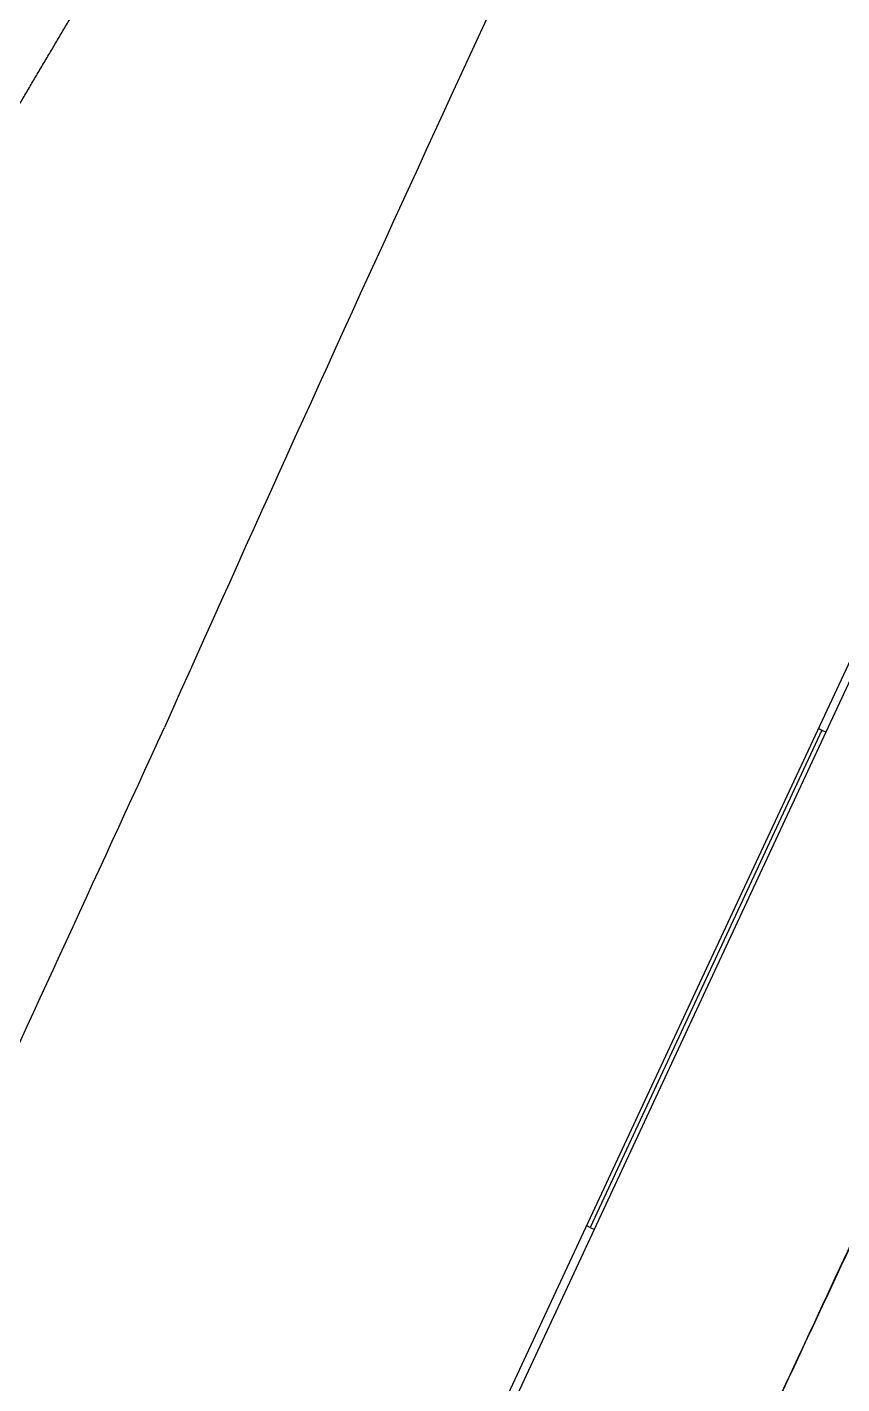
# Model space of a CAD drawing. Header units: millimetres. Extents: x 976 to 9349, y -714 to 2211.
# Drawn here: x 6023.478 to 6025.473, y 654.926 to 658.247 of the extents above; entities that cross this region are included whole.
import ezdxf

# ---------------------------------------------------------------- set-up
doc = ezdxf.new("R2010")
doc.units = ezdxf.units.MM
doc.layers.add('Wbudowane', color=175, linetype='Continuous')

# ---------------------------------------------------------------- blocks, each defined once
blk = doc.blocks.new('Z$W@#14502')
for p, q in [((10.0425, 133.3138), (13.9443, 141.6812)), ((13.6656, 141.1336), (12.335, 138.28)), ((12.6286, 138.8873), (12.061, 137.6701)), ((12.6286, 138.8873), (12.6392, 138.8823)), ((12.335, 138.28), (11.0052, 135.4282)), ((12.061, 137.6701), (12.0716, 137.6652))]:
    blk.add_line(p, q)
for centre, radius, start, end in [((149.3116, 77.0591), 151.4873, 154.734355, 155.909209), ((-346.7348, 302.9255), 393.5659, 335.189842, 335.368326)]:
    blk.add_arc(centre, radius, start, end)
for centre, start_param, end_param in [((12.6293, 138.8874), 3.141588, 4.660029), ((12.0613, 137.6695), 1.623156, 3.141589)]:
    blk.add_ellipse(centre, major_axis=(0.00906, -0.00423), ratio=0.041749, start_param=start_param, end_param=end_param)
for points, knots in [([(10.7566, 133.4578), (10.7566, 133.4578), (10.7566, 133.4579), (10.7568, 133.4583), (10.7577, 133.4602), (10.7611, 133.4676), (10.7699, 133.4865), (10.784, 133.5166), (10.8027, 133.5568), (10.8248, 133.6041), (10.8491, 133.6562), (10.8755, 133.713), (10.9054, 133.777), (10.9388, 133.8486), (10.9742, 133.9244), (11.0048, 133.9902), (11.0272, 134.0381), (11.0394, 134.0642), (11.0479, 134.0824), (11.057, 134.1021), (11.0712, 134.1325), (11.0931, 134.1795), (11.1193, 134.2357), (11.1472, 134.2954), (11.1761, 134.3575), (11.2113, 134.4329), (11.2559, 134.5287), (11.3094, 134.6436), (11.3712, 134.7762), (11.4374, 134.9182), (11.5095, 135.0728), (11.5852, 135.2353), (11.6673, 135.4115), (11.7529, 135.5952), (11.8448, 135.7925), (11.9443, 136.0059), (12.03, 136.1898), (12.1, 136.3401), (12.1409, 136.4279), (12.1728, 136.4961), (12.1926, 136.5386), (12.2117, 136.5796), (12.2329, 136.6253), (12.2656, 136.6954), (12.3165, 136.8044), (12.4069, 136.9984), (12.5296, 137.2617), (12.6759, 137.5755), (12.8277, 137.9014), (12.9839, 138.2365), (13.138, 138.567), (13.2614, 138.8318), (13.3423, 139.0055), (13.3859, 139.0988), (13.4125, 139.1559), (13.4373, 139.2093), (13.4644, 139.2673), (13.512, 139.3694), (13.578, 139.511), (13.6717, 139.7121), (13.7729, 139.9292), (13.8799, 140.1587), (13.979, 140.3714), (14.0693, 140.5651), (14.1466, 140.731), (14.2008, 140.8472), (14.2359, 140.9227), (14.2595, 140.9732), (14.2843, 141.0265), (14.3153, 141.0928), (14.3346, 141.1343), (14.347, 141.161)], [0, 0, 0, 0, 0.003912, 0.008059, 0.017229, 0.04406, 0.073233, 0.102451, 0.13115, 0.157102, 0.179165, 0.199447, 0.219812, 0.239559, 0.257449, 0.273451, 0.280966, 0.285329, 0.288107, 0.290934, 0.295923, 0.304046, 0.314681, 0.322748, 0.331116, 0.341654, 0.354001, 0.36887, 0.384512, 0.400799, 0.41665, 0.434494, 0.451638, 0.470275, 0.489167, 0.509363, 0.531857, 0.54161, 0.55199, 0.556657, 0.560857, 0.563959, 0.568187, 0.573697, 0.58366, 0.598755, 0.627971, 0.657092, 0.686051, 0.718511, 0.750155, 0.777919, 0.792223, 0.798583, 0.804, 0.808176, 0.813518, 0.820242, 0.836801, 0.853293, 0.877005, 0.898457, 0.919114, 0.938823, 0.955679, 0.969161, 0.974587, 0.979357, 0.984977, 0.991938, 1, 1, 1, 1]), ([(11.8911, 135.8936), (11.937, 135.9921), (11.9842, 136.0932), (12.0806, 136.3), (12.1299, 136.4058), (12.2303, 136.6212), (12.2814, 136.7309), (12.3851, 136.9534), (12.4377, 137.0662), (12.597, 137.4079), (12.7053, 137.6403), (12.8683, 137.9901), (12.9227, 138.1069), (13.0313, 138.3399), (13.0855, 138.4562), (13.1393, 138.5718)], [0, 0, 0, 0, 0.125, 0.125, 0.25, 0.25, 0.375, 0.375, 0.5, 0.5, 0.75, 0.75, 0.875, 0.875, 1, 1, 1, 1])]:
    blk.add_open_spline(points, degree=3, knots=knots)
blk.add_open_spline([(10.1285, 139.4823), (10.2609, 139.7201), (10.3948, 139.9571), (10.5302, 140.1931), (10.6676, 140.4281), (10.8075, 140.6615)], degree=5)

msp = doc.modelspace()

# ---------------------------------------------------------------- block references
at = {"layer": 'Wbudowane'}
msp.add_blockref('Z$W@#14502', (6012.7951, 517.6389), dxfattribs=at)

doc.saveas('drawing.dxf')
